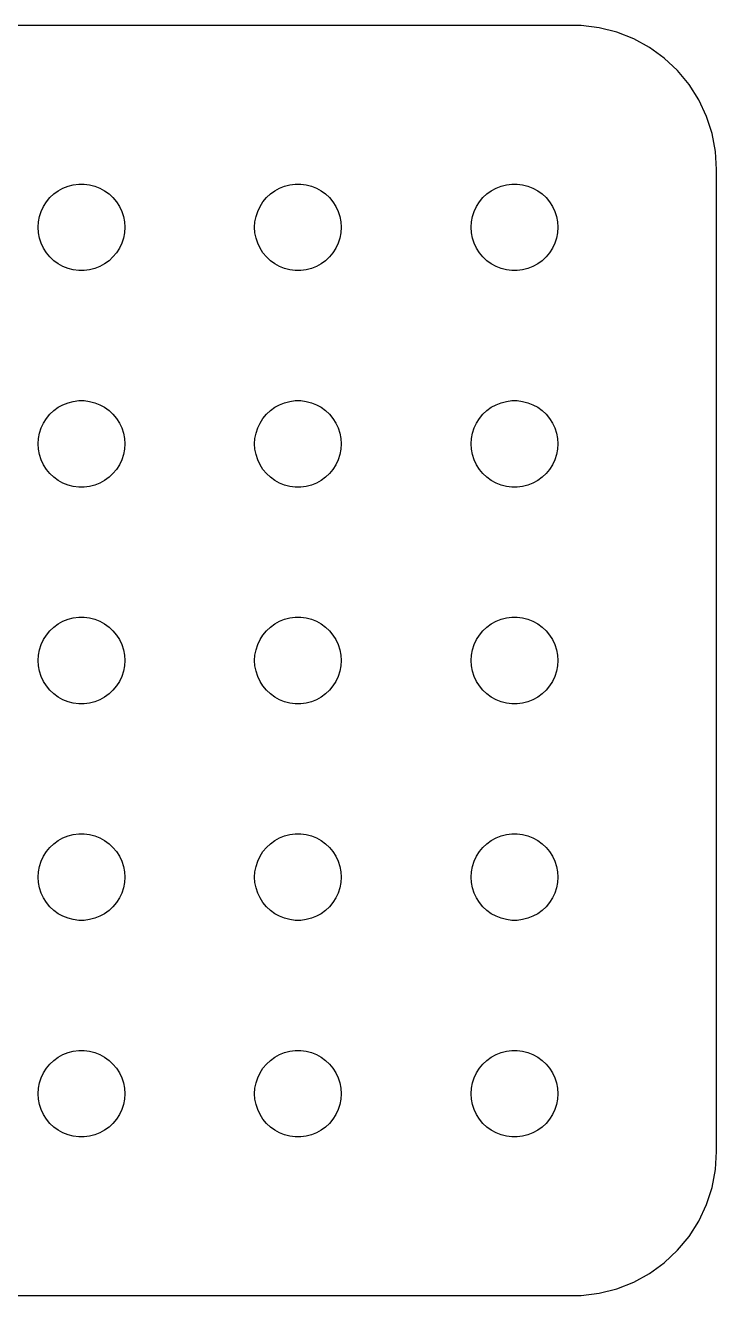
# Model space of a CAD drawing. Header units: metres. Extents: x -22 to 22, y 86 to 184.
# Drawn here: x -1.94 to 22, y 86.01 to 129.99 of the extents above; entities that cross this region are included whole.
import ezdxf

# ---------------------------------------------------------------- set-up
doc = ezdxf.new("R2010")
doc.units = ezdxf.units.M

msp = doc.modelspace()

# ---------------------------------------------------------------- linework, layer by layer
for p, q in [((17.3139, 129.99), (-17.3139, 129.99)), ((17.9369, 129.911), (17.3139, 129.99)), ((18.5451, 129.755), (17.9369, 129.911)), ((19.1289, 129.524), (18.5451, 129.755)), ((19.6791, 129.222), (19.1289, 129.524)), ((20.1871, 128.853), (19.6791, 129.222)), ((20.6448, 128.423), (20.1871, 128.853)), ((21.0451, 127.939), (20.6448, 128.423)), ((21.3815, 127.409), (21.0451, 127.939)), ((21.6489, 126.841), (21.3815, 127.409)), ((21.8429, 126.243), (21.6489, 126.841)), ((21.9606, 125.627), (21.8429, 126.243)), ((22, 125), (21.9606, 125.627)), ((22, 91), (22, 125)), ((-0.463516, 124.427), (-0.281067, 124.473)), ((-0.281067, 124.473), (-0.094177, 124.497)), ((-0.094177, 124.497), (0.094177, 124.497)), ((0.094177, 124.497), (0.281067, 124.473)), ((0.281067, 124.473), (0.463516, 124.427)), ((7.03647, 124.427), (7.21892, 124.473)), ((7.21892, 124.473), (7.40581, 124.497)), ((7.40581, 124.497), (7.59418, 124.497)), ((7.59418, 124.497), (7.78107, 124.473)), ((7.78107, 124.473), (7.96352, 124.427)), ((14.5365, 124.427), (14.7189, 124.473)), ((14.7189, 124.473), (14.9058, 124.497)), ((14.9058, 124.497), (15.0942, 124.497)), ((15.0942, 124.497), (15.2811, 124.473)), ((15.2811, 124.473), (15.4635, 124.427)), ((-1.21352, 123.882), (-1.09344, 124.027)), ((-1.09344, 124.027), (-0.956131, 124.156)), ((-0.956131, 124.156), (-0.803726, 124.266)), ((-0.803726, 124.266), (-0.638657, 124.357)), ((-0.638657, 124.357), (-0.463516, 124.427)), ((0.463516, 124.427), (0.638657, 124.357)), ((0.638657, 124.357), (0.803726, 124.266)), ((0.803726, 124.266), (0.956131, 124.156)), ((0.956131, 124.156), (1.09344, 124.027)), ((1.09344, 124.027), (1.21352, 123.882)), ((6.28647, 123.882), (6.40654, 124.027)), ((6.40654, 124.027), (6.54385, 124.156)), ((6.54385, 124.156), (6.69626, 124.266)), ((6.69626, 124.266), (6.86133, 124.357)), ((6.86133, 124.357), (7.03647, 124.427)), ((7.96352, 124.427), (8.13866, 124.357)), ((8.13866, 124.357), (8.30373, 124.266)), ((8.30373, 124.266), (8.45613, 124.156)), ((8.45613, 124.156), (8.59344, 124.027)), ((8.59344, 124.027), (8.71352, 123.882)), ((13.7865, 123.882), (13.9065, 124.027)), ((13.9065, 124.027), (14.0439, 124.156)), ((14.0439, 124.156), (14.1963, 124.266)), ((14.1963, 124.266), (14.3613, 124.357)), ((14.3613, 124.357), (14.5365, 124.427)), ((15.4635, 124.427), (15.6387, 124.357)), ((15.6387, 124.357), (15.8037, 124.266)), ((15.8037, 124.266), (15.9561, 124.156)), ((15.9561, 124.156), (16.0934, 124.027)), ((16.0934, 124.027), (16.2135, 123.882)), ((-1.39465, 123.552), (-1.31445, 123.723)), ((-1.31445, 123.723), (-1.21352, 123.882)), ((1.21352, 123.882), (1.31445, 123.723)), ((1.31445, 123.723), (1.39465, 123.552)), ((6.10533, 123.552), (6.18553, 123.723)), ((6.18553, 123.723), (6.28647, 123.882)), ((8.71352, 123.882), (8.81445, 123.723)), ((8.81445, 123.723), (8.89465, 123.552)), ((13.6053, 123.552), (13.6855, 123.723)), ((13.6855, 123.723), (13.7865, 123.882)), ((16.2135, 123.882), (16.3145, 123.723)), ((16.3145, 123.723), (16.3947, 123.552)), ((-1.5, 123), (-1.48816, 123.188)), ((-1.48816, 123.188), (-1.45287, 123.373)), ((-1.45287, 123.373), (-1.39465, 123.552)), ((1.39465, 123.552), (1.45287, 123.373)), ((1.45287, 123.373), (1.48816, 123.188)), ((1.48816, 123.188), (1.5, 123)), ((6, 123), (6.01183, 123.188)), ((6.01183, 123.188), (6.04712, 123.373)), ((6.04712, 123.373), (6.10533, 123.552)), ((8.89465, 123.552), (8.95287, 123.373)), ((8.95287, 123.373), (8.98816, 123.188)), ((8.98816, 123.188), (9, 123)), ((13.5, 123), (13.5118, 123.188)), ((13.5118, 123.188), (13.5471, 123.373)), ((13.5471, 123.373), (13.6053, 123.552)), ((16.3947, 123.552), (16.4529, 123.373)), ((16.4529, 123.373), (16.4882, 123.188)), ((16.4882, 123.188), (16.5, 123)), ((-1.48816, 122.812), (-1.5, 123)), ((-1.45287, 122.627), (-1.48816, 122.812)), ((1.48816, 122.812), (1.45287, 122.627)), ((1.5, 123), (1.48816, 122.812)), ((6.01183, 122.812), (6, 123)), ((6.04712, 122.627), (6.01183, 122.812)), ((8.98816, 122.812), (8.95287, 122.627)), ((9, 123), (8.98816, 122.812)), ((13.5118, 122.812), (13.5, 123)), ((13.5471, 122.627), (13.5118, 122.812)), ((16.4882, 122.812), (16.4529, 122.627)), ((16.5, 123), (16.4882, 122.812)), ((-1.39465, 122.448), (-1.45287, 122.627)), ((-1.31445, 122.277), (-1.39465, 122.448)), ((-1.21352, 122.118), (-1.31445, 122.277)), ((1.31445, 122.277), (1.21352, 122.118)), ((1.39465, 122.448), (1.31445, 122.277)), ((1.45287, 122.627), (1.39465, 122.448)), ((6.10533, 122.448), (6.04712, 122.627)), ((6.18553, 122.277), (6.10533, 122.448)), ((6.28647, 122.118), (6.18553, 122.277)), ((8.81445, 122.277), (8.71352, 122.118)), ((8.89465, 122.448), (8.81445, 122.277)), ((8.95287, 122.627), (8.89465, 122.448)), ((13.6053, 122.448), (13.5471, 122.627)), ((13.6855, 122.277), (13.6053, 122.448)), ((13.7865, 122.118), (13.6855, 122.277)), ((16.3145, 122.277), (16.2135, 122.118)), ((16.3947, 122.448), (16.3145, 122.277)), ((16.4529, 122.627), (16.3947, 122.448)), ((-1.09344, 121.973), (-1.21352, 122.118)), ((-0.956131, 121.844), (-1.09344, 121.973)), ((-0.803726, 121.734), (-0.956131, 121.844)), ((0.956131, 121.844), (0.803726, 121.734)), ((1.09344, 121.973), (0.956131, 121.844)), ((1.21352, 122.118), (1.09344, 121.973)), ((6.40654, 121.973), (6.28647, 122.118)), ((6.54385, 121.844), (6.40654, 121.973)), ((6.69626, 121.734), (6.54385, 121.844)), ((8.45613, 121.844), (8.30373, 121.734)), ((8.59344, 121.973), (8.45613, 121.844)), ((8.71352, 122.118), (8.59344, 121.973)), ((13.9065, 121.973), (13.7865, 122.118)), ((14.0439, 121.844), (13.9065, 121.973)), ((14.1963, 121.734), (14.0439, 121.844)), ((15.9561, 121.844), (15.8037, 121.734)), ((16.0934, 121.973), (15.9561, 121.844)), ((16.2135, 122.118), (16.0934, 121.973)), ((-0.638657, 121.643), (-0.803726, 121.734)), ((-0.463516, 121.573), (-0.638657, 121.643)), ((-0.281067, 121.527), (-0.463516, 121.573)), ((-0.094177, 121.503), (-0.281067, 121.527)), ((0.094177, 121.503), (-0.094177, 121.503)), ((0.281067, 121.527), (0.094177, 121.503)), ((0.463516, 121.573), (0.281067, 121.527)), ((0.638657, 121.643), (0.463516, 121.573)), ((0.803726, 121.734), (0.638657, 121.643)), ((6.86133, 121.643), (6.69626, 121.734)), ((7.03647, 121.573), (6.86133, 121.643)), ((7.21892, 121.527), (7.03647, 121.573)), ((7.40581, 121.503), (7.21892, 121.527)), ((7.59418, 121.503), (7.40581, 121.503)), ((7.78107, 121.527), (7.59418, 121.503)), ((7.96352, 121.573), (7.78107, 121.527)), ((8.13866, 121.643), (7.96352, 121.573)), ((8.30373, 121.734), (8.13866, 121.643)), ((14.3613, 121.643), (14.1963, 121.734)), ((14.5365, 121.573), (14.3613, 121.643)), ((14.7189, 121.527), (14.5365, 121.573)), ((14.9058, 121.503), (14.7189, 121.527)), ((15.0942, 121.503), (14.9058, 121.503)), ((15.2811, 121.527), (15.0942, 121.503)), ((15.4635, 121.573), (15.2811, 121.527)), ((15.6387, 121.643), (15.4635, 121.573)), ((15.8037, 121.734), (15.6387, 121.643)), ((-0.281067, 116.973), (-0.094177, 116.997)), ((-0.094177, 116.997), (0.094177, 116.997)), ((0.094177, 116.997), (0.281067, 116.973)), ((7.21892, 116.973), (7.40581, 116.997)), ((7.40581, 116.997), (7.59418, 116.997)), ((7.59418, 116.997), (7.78107, 116.973)), ((14.7189, 116.973), (14.9058, 116.997)), ((14.9058, 116.997), (15.0942, 116.997)), ((15.0942, 116.997), (15.2811, 116.973)), ((-1.09344, 116.527), (-0.956131, 116.656)), ((-0.956131, 116.656), (-0.803726, 116.766)), ((-0.803726, 116.766), (-0.638657, 116.857)), ((-0.638657, 116.857), (-0.463516, 116.927)), ((-0.463516, 116.927), (-0.281067, 116.973)), ((0.281067, 116.973), (0.463516, 116.927)), ((0.463516, 116.927), (0.638657, 116.857)), ((0.638657, 116.857), (0.803726, 116.766)), ((0.803726, 116.766), (0.956131, 116.656)), ((0.956131, 116.656), (1.09344, 116.527)), ((6.40654, 116.527), (6.54385, 116.656)), ((6.54385, 116.656), (6.69626, 116.766)), ((6.69626, 116.766), (6.86133, 116.857)), ((6.86133, 116.857), (7.03647, 116.927)), ((7.03647, 116.927), (7.21892, 116.973)), ((7.78107, 116.973), (7.96352, 116.927)), ((7.96352, 116.927), (8.13866, 116.857)), ((8.13866, 116.857), (8.30373, 116.766)), ((8.30373, 116.766), (8.45613, 116.656)), ((8.45613, 116.656), (8.59344, 116.527)), ((13.9065, 116.527), (14.0439, 116.656)), ((14.0439, 116.656), (14.1963, 116.766)), ((14.1963, 116.766), (14.3613, 116.857)), ((14.3613, 116.857), (14.5365, 116.927)), ((14.5365, 116.927), (14.7189, 116.973)), ((15.2811, 116.973), (15.4635, 116.927)), ((15.4635, 116.927), (15.6387, 116.857)), ((15.6387, 116.857), (15.8037, 116.766)), ((15.8037, 116.766), (15.9561, 116.656)), ((15.9561, 116.656), (16.0934, 116.527)), ((-1.39465, 116.052), (-1.31445, 116.223)), ((-1.31445, 116.223), (-1.21352, 116.382)), ((-1.21352, 116.382), (-1.09344, 116.527)), ((1.09344, 116.527), (1.21352, 116.382)), ((1.21352, 116.382), (1.31445, 116.223)), ((1.31445, 116.223), (1.39465, 116.052)), ((6.10533, 116.052), (6.18553, 116.223)), ((6.18553, 116.223), (6.28647, 116.382)), ((6.28647, 116.382), (6.40654, 116.527)), ((8.59344, 116.527), (8.71352, 116.382)), ((8.71352, 116.382), (8.81445, 116.223)), ((8.81445, 116.223), (8.89465, 116.052)), ((13.6053, 116.052), (13.6855, 116.223)), ((13.6855, 116.223), (13.7865, 116.382)), ((13.7865, 116.382), (13.9065, 116.527)), ((16.0934, 116.527), (16.2135, 116.382)), ((16.2135, 116.382), (16.3145, 116.223)), ((16.3145, 116.223), (16.3947, 116.052)), ((-1.5, 115.5), (-1.48816, 115.688)), ((-1.48816, 115.688), (-1.45287, 115.873)), ((-1.45287, 115.873), (-1.39465, 116.052)), ((1.39465, 116.052), (1.45287, 115.873)), ((1.45287, 115.873), (1.48816, 115.688)), ((1.48816, 115.688), (1.5, 115.5)), ((6, 115.5), (6.01183, 115.688)), ((6.01183, 115.688), (6.04712, 115.873)), ((6.04712, 115.873), (6.10533, 116.052)), ((8.89465, 116.052), (8.95287, 115.873)), ((8.95287, 115.873), (8.98816, 115.688)), ((8.98816, 115.688), (9, 115.5)), ((13.5, 115.5), (13.5118, 115.688)), ((13.5118, 115.688), (13.5471, 115.873)), ((13.5471, 115.873), (13.6053, 116.052)), ((16.3947, 116.052), (16.4529, 115.873)), ((16.4529, 115.873), (16.4882, 115.688)), ((16.4882, 115.688), (16.5, 115.5)), ((-1.48816, 115.312), (-1.5, 115.5)), ((-1.45287, 115.127), (-1.48816, 115.312)), ((1.48816, 115.312), (1.45287, 115.127)), ((1.5, 115.5), (1.48816, 115.312)), ((6.01183, 115.312), (6, 115.5)), ((6.04712, 115.127), (6.01183, 115.312)), ((8.98816, 115.312), (8.95287, 115.127)), ((9, 115.5), (8.98816, 115.312)), ((13.5118, 115.312), (13.5, 115.5)), ((13.5471, 115.127), (13.5118, 115.312)), ((16.4882, 115.312), (16.4529, 115.127)), ((16.5, 115.5), (16.4882, 115.312)), ((-1.39465, 114.948), (-1.45287, 115.127)), ((-1.31445, 114.777), (-1.39465, 114.948)), ((1.39465, 114.948), (1.31445, 114.777)), ((1.45287, 115.127), (1.39465, 114.948)), ((6.10533, 114.948), (6.04712, 115.127)), ((6.18553, 114.777), (6.10533, 114.948)), ((8.89465, 114.948), (8.81445, 114.777)), ((8.95287, 115.127), (8.89465, 114.948)), ((13.6053, 114.948), (13.5471, 115.127)), ((13.6855, 114.777), (13.6053, 114.948)), ((16.3947, 114.948), (16.3145, 114.777)), ((16.4529, 115.127), (16.3947, 114.948)), ((-1.21352, 114.618), (-1.31445, 114.777)), ((-1.09344, 114.473), (-1.21352, 114.618)), ((-0.956131, 114.344), (-1.09344, 114.473)), ((1.09344, 114.473), (0.956131, 114.344)), ((1.21352, 114.618), (1.09344, 114.473)), ((1.31445, 114.777), (1.21352, 114.618)), ((6.28647, 114.618), (6.18553, 114.777)), ((6.40654, 114.473), (6.28647, 114.618)), ((6.54385, 114.344), (6.40654, 114.473)), ((8.59344, 114.473), (8.45613, 114.344)), ((8.71352, 114.618), (8.59344, 114.473)), ((8.81445, 114.777), (8.71352, 114.618)), ((13.7865, 114.618), (13.6855, 114.777)), ((13.9065, 114.473), (13.7865, 114.618)), ((14.0439, 114.344), (13.9065, 114.473)), ((16.0934, 114.473), (15.9561, 114.344)), ((16.2135, 114.618), (16.0934, 114.473)), ((16.3145, 114.777), (16.2135, 114.618)), ((-0.803726, 114.234), (-0.956131, 114.344)), ((-0.638657, 114.143), (-0.803726, 114.234)), ((-0.463516, 114.073), (-0.638657, 114.143)), ((-0.281067, 114.027), (-0.463516, 114.073)), ((-0.094177, 114.003), (-0.281067, 114.027)), ((0.094177, 114.003), (-0.094177, 114.003)), ((0.281067, 114.027), (0.094177, 114.003)), ((0.463516, 114.073), (0.281067, 114.027)), ((0.638657, 114.143), (0.463516, 114.073)), ((0.803726, 114.234), (0.638657, 114.143)), ((0.956131, 114.344), (0.803726, 114.234)), ((6.69626, 114.234), (6.54385, 114.344)), ((6.86133, 114.143), (6.69626, 114.234)), ((7.03647, 114.073), (6.86133, 114.143)), ((7.21892, 114.027), (7.03647, 114.073)), ((7.40581, 114.003), (7.21892, 114.027)), ((7.59418, 114.003), (7.40581, 114.003)), ((7.78107, 114.027), (7.59418, 114.003)), ((7.96352, 114.073), (7.78107, 114.027)), ((8.13866, 114.143), (7.96352, 114.073)), ((8.30373, 114.234), (8.13866, 114.143)), ((8.45613, 114.344), (8.30373, 114.234)), ((14.1963, 114.234), (14.0439, 114.344)), ((14.3613, 114.143), (14.1963, 114.234)), ((14.5365, 114.073), (14.3613, 114.143)), ((14.7189, 114.027), (14.5365, 114.073)), ((14.9058, 114.003), (14.7189, 114.027)), ((15.0942, 114.003), (14.9058, 114.003)), ((15.2811, 114.027), (15.0942, 114.003)), ((15.4635, 114.073), (15.2811, 114.027)), ((15.6387, 114.143), (15.4635, 114.073)), ((15.8037, 114.234), (15.6387, 114.143)), ((15.9561, 114.344), (15.8037, 114.234)), ((-1.09344, 109.027), (-0.956131, 109.156)), ((-0.956131, 109.156), (-0.803726, 109.266)), ((-0.803726, 109.266), (-0.638657, 109.357)), ((-0.638657, 109.357), (-0.463516, 109.427)), ((-0.463516, 109.427), (-0.281067, 109.473)), ((-0.281067, 109.473), (-0.094177, 109.497)), ((-0.094177, 109.497), (0.094177, 109.497)), ((0.094177, 109.497), (0.281067, 109.473)), ((0.281067, 109.473), (0.463516, 109.427)), ((0.463516, 109.427), (0.638657, 109.357)), ((0.638657, 109.357), (0.803726, 109.266)), ((0.803726, 109.266), (0.956131, 109.156)), ((0.956131, 109.156), (1.09344, 109.027)), ((6.40654, 109.027), (6.54385, 109.156)), ((6.54385, 109.156), (6.69626, 109.266)), ((6.69626, 109.266), (6.86133, 109.357)), ((6.86133, 109.357), (7.03647, 109.427)), ((7.03647, 109.427), (7.21892, 109.473)), ((7.21892, 109.473), (7.40581, 109.497)), ((7.40581, 109.497), (7.59418, 109.497)), ((7.59418, 109.497), (7.78107, 109.473)), ((7.78107, 109.473), (7.96352, 109.427)), ((7.96352, 109.427), (8.13866, 109.357)), ((8.13866, 109.357), (8.30373, 109.266)), ((8.30373, 109.266), (8.45613, 109.156)), ((8.45613, 109.156), (8.59344, 109.027)), ((13.9065, 109.027), (14.0439, 109.156)), ((14.0439, 109.156), (14.1963, 109.266)), ((14.1963, 109.266), (14.3613, 109.357)), ((14.3613, 109.357), (14.5365, 109.427)), ((14.5365, 109.427), (14.7189, 109.473)), ((14.7189, 109.473), (14.9058, 109.497)), ((14.9058, 109.497), (15.0942, 109.497)), ((15.0942, 109.497), (15.2811, 109.473)), ((15.2811, 109.473), (15.4635, 109.427)), ((15.4635, 109.427), (15.6387, 109.357)), ((15.6387, 109.357), (15.8037, 109.266)), ((15.8037, 109.266), (15.9561, 109.156)), ((15.9561, 109.156), (16.0934, 109.027)), ((-1.39465, 108.552), (-1.31445, 108.723)), ((-1.31445, 108.723), (-1.21352, 108.882)), ((-1.21352, 108.882), (-1.09344, 109.027)), ((1.09344, 109.027), (1.21352, 108.882)), ((1.21352, 108.882), (1.31445, 108.723)), ((1.31445, 108.723), (1.39465, 108.552)), ((6.10533, 108.552), (6.18553, 108.723)), ((6.18553, 108.723), (6.28647, 108.882)), ((6.28647, 108.882), (6.40654, 109.027)), ((8.59344, 109.027), (8.71352, 108.882)), ((8.71352, 108.882), (8.81445, 108.723)), ((8.81445, 108.723), (8.89465, 108.552)), ((13.6053, 108.552), (13.6855, 108.723)), ((13.6855, 108.723), (13.7865, 108.882)), ((13.7865, 108.882), (13.9065, 109.027)), ((16.0934, 109.027), (16.2135, 108.882)), ((16.2135, 108.882), (16.3145, 108.723)), ((16.3145, 108.723), (16.3947, 108.552)), ((-1.48816, 108.188), (-1.45287, 108.373)), ((-1.45287, 108.373), (-1.39465, 108.552)), ((1.39465, 108.552), (1.45287, 108.373)), ((1.45287, 108.373), (1.48816, 108.188)), ((6.01183, 108.188), (6.04712, 108.373)), ((6.04712, 108.373), (6.10533, 108.552)), ((8.89465, 108.552), (8.95287, 108.373)), ((8.95287, 108.373), (8.98816, 108.188)), ((13.5118, 108.188), (13.5471, 108.373)), ((13.5471, 108.373), (13.6053, 108.552)), ((16.3947, 108.552), (16.4529, 108.373)), ((16.4529, 108.373), (16.4882, 108.188)), ((-1.5, 108), (-1.48816, 108.188)), ((-1.48816, 107.812), (-1.5, 108)), ((-1.45287, 107.627), (-1.48816, 107.812)), ((1.48816, 107.812), (1.45287, 107.627)), ((1.48816, 108.188), (1.5, 108)), ((1.5, 108), (1.48816, 107.812)), ((6, 108), (6.01183, 108.188)), ((6.01183, 107.812), (6, 108)), ((6.04712, 107.627), (6.01183, 107.812)), ((8.98816, 107.812), (8.95287, 107.627)), ((8.98816, 108.188), (9, 108)), ((9, 108), (8.98816, 107.812)), ((13.5, 108), (13.5118, 108.188)), ((13.5118, 107.812), (13.5, 108)), ((13.5471, 107.627), (13.5118, 107.812)), ((16.4882, 107.812), (16.4529, 107.627)), ((16.4882, 108.188), (16.5, 108)), ((16.5, 108), (16.4882, 107.812)), ((-1.39465, 107.448), (-1.45287, 107.627)), ((-1.31445, 107.277), (-1.39465, 107.448)), ((1.39465, 107.448), (1.31445, 107.277)), ((1.45287, 107.627), (1.39465, 107.448)), ((6.10533, 107.448), (6.04712, 107.627)), ((6.18553, 107.277), (6.10533, 107.448)), ((8.89465, 107.448), (8.81445, 107.277)), ((8.95287, 107.627), (8.89465, 107.448)), ((13.6053, 107.448), (13.5471, 107.627)), ((13.6855, 107.277), (13.6053, 107.448)), ((16.3947, 107.448), (16.3145, 107.277)), ((16.4529, 107.627), (16.3947, 107.448)), ((-1.21352, 107.118), (-1.31445, 107.277)), ((-1.09344, 106.973), (-1.21352, 107.118)), ((-0.956131, 106.844), (-1.09344, 106.973)), ((1.09344, 106.973), (0.956131, 106.844)), ((1.21352, 107.118), (1.09344, 106.973)), ((1.31445, 107.277), (1.21352, 107.118)), ((6.28647, 107.118), (6.18553, 107.277)), ((6.40654, 106.973), (6.28647, 107.118)), ((6.54385, 106.844), (6.40654, 106.973)), ((8.59344, 106.973), (8.45613, 106.844)), ((8.71352, 107.118), (8.59344, 106.973)), ((8.81445, 107.277), (8.71352, 107.118)), ((13.7865, 107.118), (13.6855, 107.277)), ((13.9065, 106.973), (13.7865, 107.118)), ((14.0439, 106.844), (13.9065, 106.973)), ((16.0934, 106.973), (15.9561, 106.844)), ((16.2135, 107.118), (16.0934, 106.973)), ((16.3145, 107.277), (16.2135, 107.118)), ((-0.803726, 106.734), (-0.956131, 106.844)), ((-0.638657, 106.643), (-0.803726, 106.734)), ((-0.463516, 106.573), (-0.638657, 106.643)), ((-0.281067, 106.527), (-0.463516, 106.573)), ((-0.094177, 106.503), (-0.281067, 106.527)), ((0.094177, 106.503), (-0.094177, 106.503)), ((0.281067, 106.527), (0.094177, 106.503)), ((0.463516, 106.573), (0.281067, 106.527)), ((0.638657, 106.643), (0.463516, 106.573)), ((0.803726, 106.734), (0.638657, 106.643)), ((0.956131, 106.844), (0.803726, 106.734)), ((6.69626, 106.734), (6.54385, 106.844)), ((6.86133, 106.643), (6.69626, 106.734)), ((7.03647, 106.573), (6.86133, 106.643)), ((7.21892, 106.527), (7.03647, 106.573)), ((7.40581, 106.503), (7.21892, 106.527)), ((7.59418, 106.503), (7.40581, 106.503)), ((7.78107, 106.527), (7.59418, 106.503)), ((7.96352, 106.573), (7.78107, 106.527)), ((8.13866, 106.643), (7.96352, 106.573)), ((8.30373, 106.734), (8.13866, 106.643)), ((8.45613, 106.844), (8.30373, 106.734)), ((14.1963, 106.734), (14.0439, 106.844)), ((14.3613, 106.643), (14.1963, 106.734)), ((14.5365, 106.573), (14.3613, 106.643)), ((14.7189, 106.527), (14.5365, 106.573)), ((14.9058, 106.503), (14.7189, 106.527)), ((15.0942, 106.503), (14.9058, 106.503)), ((15.2811, 106.527), (15.0942, 106.503)), ((15.4635, 106.573), (15.2811, 106.527)), ((15.6387, 106.643), (15.4635, 106.573)), ((15.8037, 106.734), (15.6387, 106.643)), ((15.9561, 106.844), (15.8037, 106.734)), ((-1.09344, 101.527), (-0.956131, 101.656)), ((-0.956131, 101.656), (-0.803726, 101.766)), ((-0.803726, 101.766), (-0.638657, 101.857)), ((-0.638657, 101.857), (-0.463516, 101.927)), ((-0.463516, 101.927), (-0.281067, 101.973)), ((-0.281067, 101.973), (-0.094177, 101.997)), ((-0.094177, 101.997), (0.094177, 101.997)), ((0.094177, 101.997), (0.281067, 101.973)), ((0.281067, 101.973), (0.463516, 101.927)), ((0.463516, 101.927), (0.638657, 101.857)), ((0.638657, 101.857), (0.803726, 101.766)), ((0.803726, 101.766), (0.956131, 101.656)), ((0.956131, 101.656), (1.09344, 101.527)), ((6.40654, 101.527), (6.54385, 101.656)), ((6.54385, 101.656), (6.69626, 101.766)), ((6.69626, 101.766), (6.86133, 101.857)), ((6.86133, 101.857), (7.03647, 101.927)), ((7.03647, 101.927), (7.21892, 101.973)), ((7.21892, 101.973), (7.40581, 101.997)), ((7.40581, 101.997), (7.59418, 101.997)), ((7.59418, 101.997), (7.78107, 101.973)), ((7.78107, 101.973), (7.96352, 101.927)), ((7.96352, 101.927), (8.13866, 101.857)), ((8.13866, 101.857), (8.30373, 101.766)), ((8.30373, 101.766), (8.45613, 101.656)), ((8.45613, 101.656), (8.59344, 101.527)), ((13.9065, 101.527), (14.0439, 101.656)), ((14.0439, 101.656), (14.1963, 101.766)), ((14.1963, 101.766), (14.3613, 101.857)), ((14.3613, 101.857), (14.5365, 101.927)), ((14.5365, 101.927), (14.7189, 101.973)), ((14.7189, 101.973), (14.9058, 101.997)), ((14.9058, 101.997), (15.0942, 101.997)), ((15.0942, 101.997), (15.2811, 101.973)), ((15.2811, 101.973), (15.4635, 101.927)), ((15.4635, 101.927), (15.6387, 101.857)), ((15.6387, 101.857), (15.8037, 101.766)), ((15.8037, 101.766), (15.9561, 101.656)), ((15.9561, 101.656), (16.0934, 101.527)), ((-1.39465, 101.052), (-1.31445, 101.223)), ((-1.31445, 101.223), (-1.21352, 101.382)), ((-1.21352, 101.382), (-1.09344, 101.527)), ((1.09344, 101.527), (1.21352, 101.382)), ((1.21352, 101.382), (1.31445, 101.223)), ((1.31445, 101.223), (1.39465, 101.052)), ((6.10533, 101.052), (6.18553, 101.223)), ((6.18553, 101.223), (6.28647, 101.382)), ((6.28647, 101.382), (6.40654, 101.527)), ((8.59344, 101.527), (8.71352, 101.382)), ((8.71352, 101.382), (8.81445, 101.223)), ((8.81445, 101.223), (8.89465, 101.052)), ((13.6053, 101.052), (13.6855, 101.223)), ((13.6855, 101.223), (13.7865, 101.382)), ((13.7865, 101.382), (13.9065, 101.527)), ((16.0934, 101.527), (16.2135, 101.382)), ((16.2135, 101.382), (16.3145, 101.223)), ((16.3145, 101.223), (16.3947, 101.052)), ((-1.48816, 100.688), (-1.45287, 100.873)), ((-1.45287, 100.873), (-1.39465, 101.052)), ((1.39465, 101.052), (1.45287, 100.873)), ((1.45287, 100.873), (1.48816, 100.688)), ((6.01183, 100.688), (6.04712, 100.873)), ((6.04712, 100.873), (6.10533, 101.052)), ((8.89465, 101.052), (8.95287, 100.873)), ((8.95287, 100.873), (8.98816, 100.688)), ((13.5118, 100.688), (13.5471, 100.873)), ((13.5471, 100.873), (13.6053, 101.052)), ((16.3947, 101.052), (16.4529, 100.873)), ((16.4529, 100.873), (16.4882, 100.688)), ((-1.5, 100.5), (-1.48816, 100.688)), ((-1.48816, 100.312), (-1.5, 100.5)), ((-1.45287, 100.127), (-1.48816, 100.312)), ((1.48816, 100.312), (1.45287, 100.127)), ((1.48816, 100.688), (1.5, 100.5)), ((1.5, 100.5), (1.48816, 100.312)), ((6, 100.5), (6.01183, 100.688)), ((6.01183, 100.312), (6, 100.5)), ((6.04712, 100.127), (6.01183, 100.312)), ((8.98816, 100.312), (8.95287, 100.127)), ((8.98816, 100.688), (9, 100.5)), ((9, 100.5), (8.98816, 100.312)), ((13.5, 100.5), (13.5118, 100.688)), ((13.5118, 100.312), (13.5, 100.5)), ((13.5471, 100.127), (13.5118, 100.312)), ((16.4882, 100.312), (16.4529, 100.127)), ((16.4882, 100.688), (16.5, 100.5)), ((16.5, 100.5), (16.4882, 100.312)), ((-1.39465, 99.9478), (-1.45287, 100.127)), ((-1.31445, 99.7774), (-1.39465, 99.9478)), ((1.39465, 99.9478), (1.31445, 99.7774)), ((1.45287, 100.127), (1.39465, 99.9478)), ((6.10533, 99.9478), (6.04712, 100.127)), ((6.18553, 99.7774), (6.10533, 99.9478)), ((8.89465, 99.9478), (8.81445, 99.7774)), ((8.95287, 100.127), (8.89465, 99.9478)), ((13.6053, 99.9478), (13.5471, 100.127)), ((13.6855, 99.7774), (13.6053, 99.9478)), ((16.3947, 99.9478), (16.3145, 99.7774)), ((16.4529, 100.127), (16.3947, 99.9478)), ((-1.21352, 99.6183), (-1.31445, 99.7774)), ((-1.09344, 99.4732), (-1.21352, 99.6183)), ((-0.956131, 99.3442), (-1.09344, 99.4732)), ((1.09344, 99.4732), (0.956131, 99.3442)), ((1.21352, 99.6183), (1.09344, 99.4732)), ((1.31445, 99.7774), (1.21352, 99.6183)), ((6.28647, 99.6183), (6.18553, 99.7774)), ((6.40654, 99.4732), (6.28647, 99.6183)), ((6.54385, 99.3442), (6.40654, 99.4732)), ((8.59344, 99.4732), (8.45613, 99.3442)), ((8.71352, 99.6183), (8.59344, 99.4732)), ((8.81445, 99.7774), (8.71352, 99.6183)), ((13.7865, 99.6183), (13.6855, 99.7774)), ((13.9065, 99.4732), (13.7865, 99.6183)), ((14.0439, 99.3442), (13.9065, 99.4732)), ((16.0934, 99.4732), (15.9561, 99.3442)), ((16.2135, 99.6183), (16.0934, 99.4732)), ((16.3145, 99.7774), (16.2135, 99.6183)), ((-0.803726, 99.2335), (-0.956131, 99.3442)), ((-0.638657, 99.1428), (-0.803726, 99.2335)), ((-0.463516, 99.0734), (-0.638657, 99.1428)), ((-0.281067, 99.0266), (-0.463516, 99.0734)), ((-0.094177, 99.003), (-0.281067, 99.0266)), ((0.094177, 99.003), (-0.094177, 99.003)), ((0.281067, 99.0266), (0.094177, 99.003)), ((0.463516, 99.0734), (0.281067, 99.0266)), ((0.638657, 99.1428), (0.463516, 99.0734)), ((0.803726, 99.2335), (0.638657, 99.1428)), ((0.956131, 99.3442), (0.803726, 99.2335)), ((6.69626, 99.2335), (6.54385, 99.3442)), ((6.86133, 99.1428), (6.69626, 99.2335)), ((7.03647, 99.0734), (6.86133, 99.1428)), ((7.21892, 99.0266), (7.03647, 99.0734)), ((7.40581, 99.003), (7.21892, 99.0266)), ((7.59418, 99.003), (7.40581, 99.003)), ((7.78107, 99.0266), (7.59418, 99.003)), ((7.96352, 99.0734), (7.78107, 99.0266)), ((8.13866, 99.1428), (7.96352, 99.0734)), ((8.30373, 99.2335), (8.13866, 99.1428)), ((8.45613, 99.3442), (8.30373, 99.2335)), ((14.1963, 99.2335), (14.0439, 99.3442)), ((14.3613, 99.1428), (14.1963, 99.2335)), ((14.5365, 99.0734), (14.3613, 99.1428)), ((14.7189, 99.0266), (14.5365, 99.0734)), ((14.9058, 99.003), (14.7189, 99.0266)), ((15.0942, 99.003), (14.9058, 99.003)), ((15.2811, 99.0266), (15.0942, 99.003)), ((15.4635, 99.0734), (15.2811, 99.0266)), ((15.6387, 99.1428), (15.4635, 99.0734)), ((15.8037, 99.2335), (15.6387, 99.1428)), ((15.9561, 99.3442), (15.8037, 99.2335)), ((-1.09344, 94.0268), (-0.956131, 94.1558)), ((-0.956131, 94.1558), (-0.803726, 94.2665)), ((-0.803726, 94.2665), (-0.638657, 94.3573)), ((-0.638657, 94.3573), (-0.463516, 94.4266)), ((-0.463516, 94.4266), (-0.281067, 94.4734)), ((-0.281067, 94.4734), (-0.094177, 94.4971)), ((-0.094177, 94.4971), (0.094177, 94.4971)), ((0.094177, 94.4971), (0.281067, 94.4734)), ((0.281067, 94.4734), (0.463516, 94.4266)), ((0.463516, 94.4266), (0.638657, 94.3573)), ((0.638657, 94.3573), (0.803726, 94.2665)), ((0.803726, 94.2665), (0.956131, 94.1558)), ((0.956131, 94.1558), (1.09344, 94.0268)), ((6.40654, 94.0268), (6.54385, 94.1558)), ((6.54385, 94.1558), (6.69626, 94.2665)), ((6.69626, 94.2665), (6.86133, 94.3573)), ((6.86133, 94.3573), (7.03647, 94.4266)), ((7.03647, 94.4266), (7.21892, 94.4734)), ((7.21892, 94.4734), (7.40581, 94.4971)), ((7.40581, 94.4971), (7.59418, 94.4971)), ((7.59418, 94.4971), (7.78107, 94.4734)), ((7.78107, 94.4734), (7.96352, 94.4266)), ((7.96352, 94.4266), (8.13866, 94.3573)), ((8.13866, 94.3573), (8.30373, 94.2665)), ((8.30373, 94.2665), (8.45613, 94.1558)), ((8.45613, 94.1558), (8.59344, 94.0268)), ((13.9065, 94.0268), (14.0439, 94.1558)), ((14.0439, 94.1558), (14.1963, 94.2665)), ((14.1963, 94.2665), (14.3613, 94.3573)), ((14.3613, 94.3573), (14.5365, 94.4266)), ((14.5365, 94.4266), (14.7189, 94.4734)), ((14.7189, 94.4734), (14.9058, 94.4971)), ((14.9058, 94.4971), (15.0942, 94.4971)), ((15.0942, 94.4971), (15.2811, 94.4734)), ((15.2811, 94.4734), (15.4635, 94.4266)), ((15.4635, 94.4266), (15.6387, 94.3573)), ((15.6387, 94.3573), (15.8037, 94.2665)), ((15.8037, 94.2665), (15.9561, 94.1558)), ((15.9561, 94.1558), (16.0934, 94.0268)), ((-1.39465, 93.5522), (-1.31445, 93.7226)), ((-1.31445, 93.7226), (-1.21352, 93.8817)), ((-1.21352, 93.8817), (-1.09344, 94.0268)), ((1.09344, 94.0268), (1.21352, 93.8817)), ((1.21352, 93.8817), (1.31445, 93.7226)), ((1.31445, 93.7226), (1.39465, 93.5522)), ((6.10533, 93.5522), (6.18553, 93.7226)), ((6.18553, 93.7226), (6.28647, 93.8817)), ((6.28647, 93.8817), (6.40654, 94.0268)), ((8.59344, 94.0268), (8.71352, 93.8817)), ((8.71352, 93.8817), (8.81445, 93.7226)), ((8.81445, 93.7226), (8.89465, 93.5522)), ((13.6053, 93.5522), (13.6855, 93.7226)), ((13.6855, 93.7226), (13.7865, 93.8817)), ((13.7865, 93.8817), (13.9065, 94.0268)), ((16.0934, 94.0268), (16.2135, 93.8817)), ((16.2135, 93.8817), (16.3145, 93.7226)), ((16.3145, 93.7226), (16.3947, 93.5522)), ((-1.48816, 93.188), (-1.45287, 93.373)), ((-1.45287, 93.373), (-1.39465, 93.5522)), ((1.39465, 93.5522), (1.45287, 93.373)), ((1.45287, 93.373), (1.48816, 93.188)), ((6.01183, 93.188), (6.04712, 93.373)), ((6.04712, 93.373), (6.10533, 93.5522)), ((8.89465, 93.5522), (8.95287, 93.373)), ((8.95287, 93.373), (8.98816, 93.188)), ((13.5118, 93.188), (13.5471, 93.373)), ((13.5471, 93.373), (13.6053, 93.5522)), ((16.3947, 93.5522), (16.4529, 93.373)), ((16.4529, 93.373), (16.4882, 93.188)), ((-1.5, 93), (-1.48816, 93.188)), ((-1.48816, 92.812), (-1.5, 93)), ((-1.45287, 92.627), (-1.48816, 92.812)), ((1.48816, 92.812), (1.45287, 92.627)), ((1.48816, 93.188), (1.5, 93)), ((1.5, 93), (1.48816, 92.812)), ((6, 93), (6.01183, 93.188)), ((6.01183, 92.812), (6, 93)), ((6.04712, 92.627), (6.01183, 92.812)), ((8.98816, 92.812), (8.95287, 92.627)), ((8.98816, 93.188), (9, 93)), ((9, 93), (8.98816, 92.812)), ((13.5, 93), (13.5118, 93.188)), ((13.5118, 92.812), (13.5, 93)), ((13.5471, 92.627), (13.5118, 92.812)), ((16.4882, 92.812), (16.4529, 92.627)), ((16.4882, 93.188), (16.5, 93)), ((16.5, 93), (16.4882, 92.812)), ((-1.39465, 92.4478), (-1.45287, 92.627)), ((-1.31445, 92.2774), (-1.39465, 92.4478)), ((1.39465, 92.4478), (1.31445, 92.2774)), ((1.45287, 92.627), (1.39465, 92.4478)), ((6.10533, 92.4478), (6.04712, 92.627)), ((6.18553, 92.2774), (6.10533, 92.4478)), ((8.89465, 92.4478), (8.81445, 92.2774)), ((8.95287, 92.627), (8.89465, 92.4478)), ((13.6053, 92.4478), (13.5471, 92.627)), ((13.6855, 92.2774), (13.6053, 92.4478)), ((16.3947, 92.4478), (16.3145, 92.2774)), ((16.4529, 92.627), (16.3947, 92.4478)), ((-1.21352, 92.1183), (-1.31445, 92.2774)), ((-1.09344, 91.9732), (-1.21352, 92.1183)), ((-0.956131, 91.8442), (-1.09344, 91.9732)), ((1.09344, 91.9732), (0.956131, 91.8442)), ((1.21352, 92.1183), (1.09344, 91.9732)), ((1.31445, 92.2774), (1.21352, 92.1183)), ((6.28647, 92.1183), (6.18553, 92.2774)), ((6.40654, 91.9732), (6.28647, 92.1183)), ((6.54385, 91.8442), (6.40654, 91.9732)), ((8.59344, 91.9732), (8.45613, 91.8442)), ((8.71352, 92.1183), (8.59344, 91.9732)), ((8.81445, 92.2774), (8.71352, 92.1183)), ((13.7865, 92.1183), (13.6855, 92.2774)), ((13.9065, 91.9732), (13.7865, 92.1183)), ((14.0439, 91.8442), (13.9065, 91.9732)), ((16.0934, 91.9732), (15.9561, 91.8442)), ((16.2135, 92.1183), (16.0934, 91.9732)), ((16.3145, 92.2774), (16.2135, 92.1183)), ((-0.803726, 91.7335), (-0.956131, 91.8442)), ((-0.638657, 91.6428), (-0.803726, 91.7335)), ((-0.463516, 91.5734), (-0.638657, 91.6428)), ((-0.281067, 91.5266), (-0.463516, 91.5734)), ((-0.094177, 91.503), (-0.281067, 91.5266)), ((0.094177, 91.503), (-0.094177, 91.503)), ((0.281067, 91.5266), (0.094177, 91.503)), ((0.463516, 91.5734), (0.281067, 91.5266)), ((0.638657, 91.6428), (0.463516, 91.5734)), ((0.803726, 91.7335), (0.638657, 91.6428)), ((0.956131, 91.8442), (0.803726, 91.7335)), ((6.69626, 91.7335), (6.54385, 91.8442)), ((6.86133, 91.6428), (6.69626, 91.7335)), ((7.03647, 91.5734), (6.86133, 91.6428)), ((7.21892, 91.5266), (7.03647, 91.5734)), ((7.40581, 91.503), (7.21892, 91.5266)), ((7.59418, 91.503), (7.40581, 91.503)), ((7.78107, 91.5266), (7.59418, 91.503)), ((7.96352, 91.5734), (7.78107, 91.5266)), ((8.13866, 91.6428), (7.96352, 91.5734)), ((8.30373, 91.7335), (8.13866, 91.6428)), ((8.45613, 91.8442), (8.30373, 91.7335)), ((14.1963, 91.7335), (14.0439, 91.8442)), ((14.3613, 91.6428), (14.1963, 91.7335)), ((14.5365, 91.5734), (14.3613, 91.6428)), ((14.7189, 91.5266), (14.5365, 91.5734)), ((14.9058, 91.503), (14.7189, 91.5266)), ((15.0942, 91.503), (14.9058, 91.503)), ((15.2811, 91.5266), (15.0942, 91.503)), ((15.4635, 91.5734), (15.2811, 91.5266)), ((15.6387, 91.6428), (15.4635, 91.5734)), ((15.8037, 91.7335), (15.6387, 91.6428)), ((15.9561, 91.8442), (15.8037, 91.7335)), ((21.9606, 90.3733), (22, 91)), ((21.8429, 89.7566), (21.9606, 90.3733)), ((21.6489, 89.1594), (21.8429, 89.7566)), ((21.3815, 88.5912), (21.6489, 89.1594)), ((21.0451, 88.0611), (21.3815, 88.5912)), ((20.6448, 87.5773), (21.0451, 88.0611)), ((20.1871, 87.1474), (20.6448, 87.5773)), ((19.6791, 86.7784), (20.1871, 87.1474)), ((19.1289, 86.4759), (19.6791, 86.7784)), ((17.9369, 86.0886), (18.5451, 86.2447)), ((18.5451, 86.2447), (19.1289, 86.4759)), ((-17.3139, 86.0099), (17.3139, 86.0099)), ((17.3139, 86.0099), (17.9369, 86.0886))]:
    msp.add_line(p, q)

doc.saveas('drawing.dxf')
